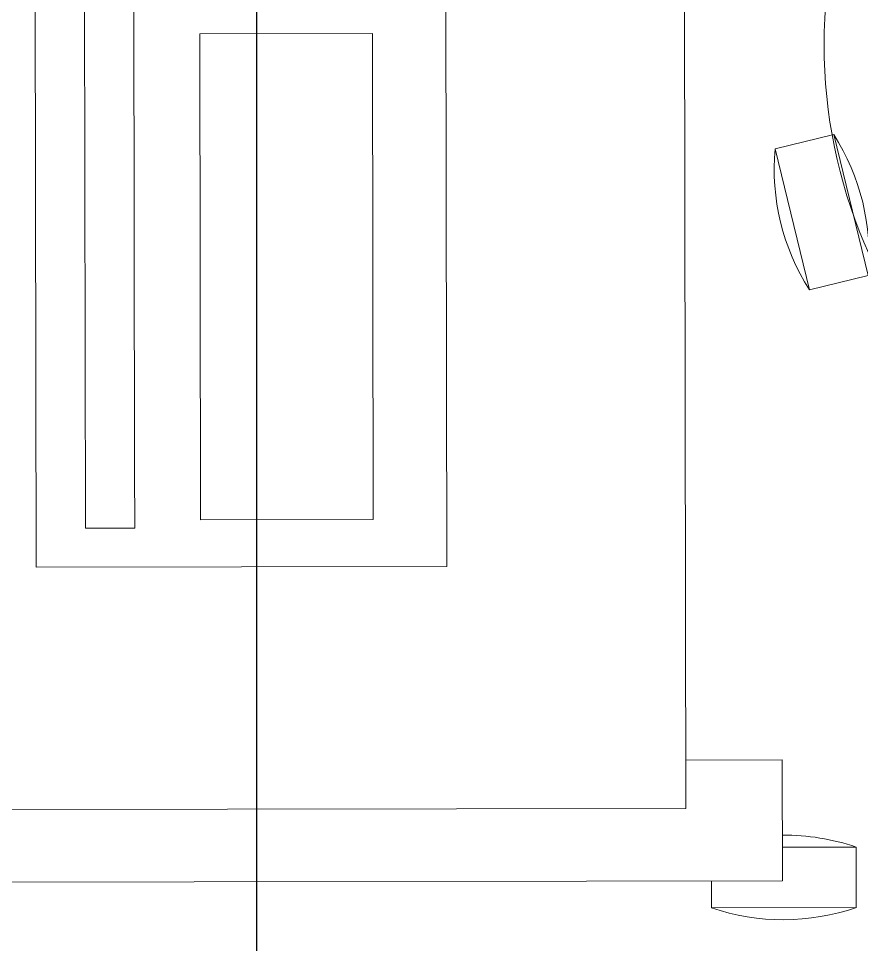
# Model space of a CAD drawing. Header units: inches. Extents: x -12418 to 472786, y -29325 to 19878.
# Drawn here: x 41301.4 to 41650.3, y -11839.1 to -11456 of the extents above; entities that cross this region are included whole.
import ezdxf

# ---------------------------------------------------------------- set-up
doc = ezdxf.new("R2010")
doc.units = ezdxf.units.IN
doc.header["$LTSCALE"] = 25
doc.header["$MEASUREMENT"] = 0
doc.linetypes.add('DASHDOT', pattern=[25.4, 12.7, -6.35, 0, -6.35])
doc.layers.get('0').update_dxf_attribs({"color": 8})
doc.layers.add('00-Ground Floor$0$False Ceiling', color=251, linetype='Continuous')
doc.layers.add('00-Ground Floor$0$LOADING', color=253, linetype='Continuous', lineweight=5)
doc.layers.add('E-LITE-CLNG-CNDT', color=6, linetype='DASHDOT', lineweight=35)

# ---------------------------------------------------------------- blocks, each defined once
blk = doc.blocks.new('00-Ground Floor$0$HF10037-P')
for p, q in [((0, 0), (-0.01424, -0.05828)), ((0, 0), (0.02429, -0.00594)), ((0.02429, -0.00594), (0.01004, -0.06422)), ((-0.01424, -0.05828), (0.01004, -0.06422))]:
    blk.add_line(p, q)
blk.add_circle((0.21605, -0.1014), 0.21)
for centre, start, end in [((0.07788, -0.04992), 147.3419, 185.1912), ((-0.06784, -0.0143), 327.3419, 5.1912)]:
    blk.add_arc(centre, 0.0925, start, end)
blk = doc.blocks.new('00-Ground Floor$0$workstation')
at = {"layer": '00-Ground Floor$0$LOADING'}
for p, q in [((2855.414, -990.761, 0), (2855.412, -991.872, 0)), ((2855.414, -990.761, 0), (2861.414, -990.771, 0)), ((2861.414, -990.771, 0), (2861.41, -993.271, 0)), ((2800.355, -991.781, 0), (2858.355, -991.877, 0)), ((2858.355, -991.877, 0), (2858.347, -996.877, 0)), ((2858.353, -993.266, 0), (2861.41, -993.271, 0)), ((2804.35, -994.788, 0), (2854.35, -994.87, 0)), ((2854.35, -994.87, 0), (2854.249, -1055.87, 0)), ((2858.347, -996.877, 0), (2854.347, -996.87, 0)), ((2827.457, -1004.855, 0), (2827.383, -1049.855, 0)), ((2827.457, -1004.855, 0), (2844.457, -1004.883, 0)), ((2844.457, -1004.883, 0), (2844.383, -1049.883, 0)), ((2829.442, -1039.863, 0), (2829.498, -1006.47, 0)), ((2829.498, -1006.47, 0), (2831.541, -1006.474, 0)), ((2831.541, -1006.474, 0), (2831.537, -1008.969, 0)), ((2834.231, -1026.922, 0), (2834.264, -1006.819, 0)), ((2834.264, -1006.819, 0), (2841.415, -1006.831, 0)), ((2841.415, -1006.831, 0), (2841.382, -1026.934, 0)), ((2831.537, -1008.969, 0), (2831.485, -1039.866, 0)), ((2841.382, -1026.934, 0), (2834.231, -1026.922, 0))]:
    blk.add_line(p, q, dxfattribs=at)
for centre, start, end in [((2858.4, -999.516, 0), 70.9805, 108.8298), ((2858.425, -984.516, 0), 269.5485, 288.8298)]:
    blk.add_arc(centre, 9.25, start, end, dxfattribs=at)
blk = doc.blocks.new('00-Ground Floor$0$A$Ce9e1c4c3')
at = {"layer": '00-Ground Floor$0$False Ceiling', "color": 254, "linetype": 'Continuous'}
blk.add_line((-58600, -12867.43), (-58600, -8847.43), dxfattribs=at)
blk = doc.blocks.new('00-Ground Floor')
at = {"layer": '00-Ground Floor$0$False Ceiling', "color": 254}
blk.add_blockref('00-Ground Floor$0$A$Ce9e1c4c3', (100000, 0), dxfattribs=at)
at = {"layer": '00-Ground Floor$0$LOADING', "rotation": 180}
for name, p, xscale, yscale, zscale in [('00-Ground Floor$0$workstation', (13034.07, -21731.53, 0), -10, 10, 10), ('00-Ground Floor$0$HF10037-P', (41628.82, -11568.24, 0), -1000, 1000, 1000)]:
    blk.add_blockref(name, p, dxfattribs=dict(at, xscale=xscale, yscale=yscale, zscale=zscale))

msp = doc.modelspace()

# ---------------------------------------------------------------- block references
at = {"layer": 'E-LITE-CLNG-CNDT'}
msp.add_blockref('00-Ground Floor', (0, 0), dxfattribs=at)

doc.saveas('drawing.dxf')
